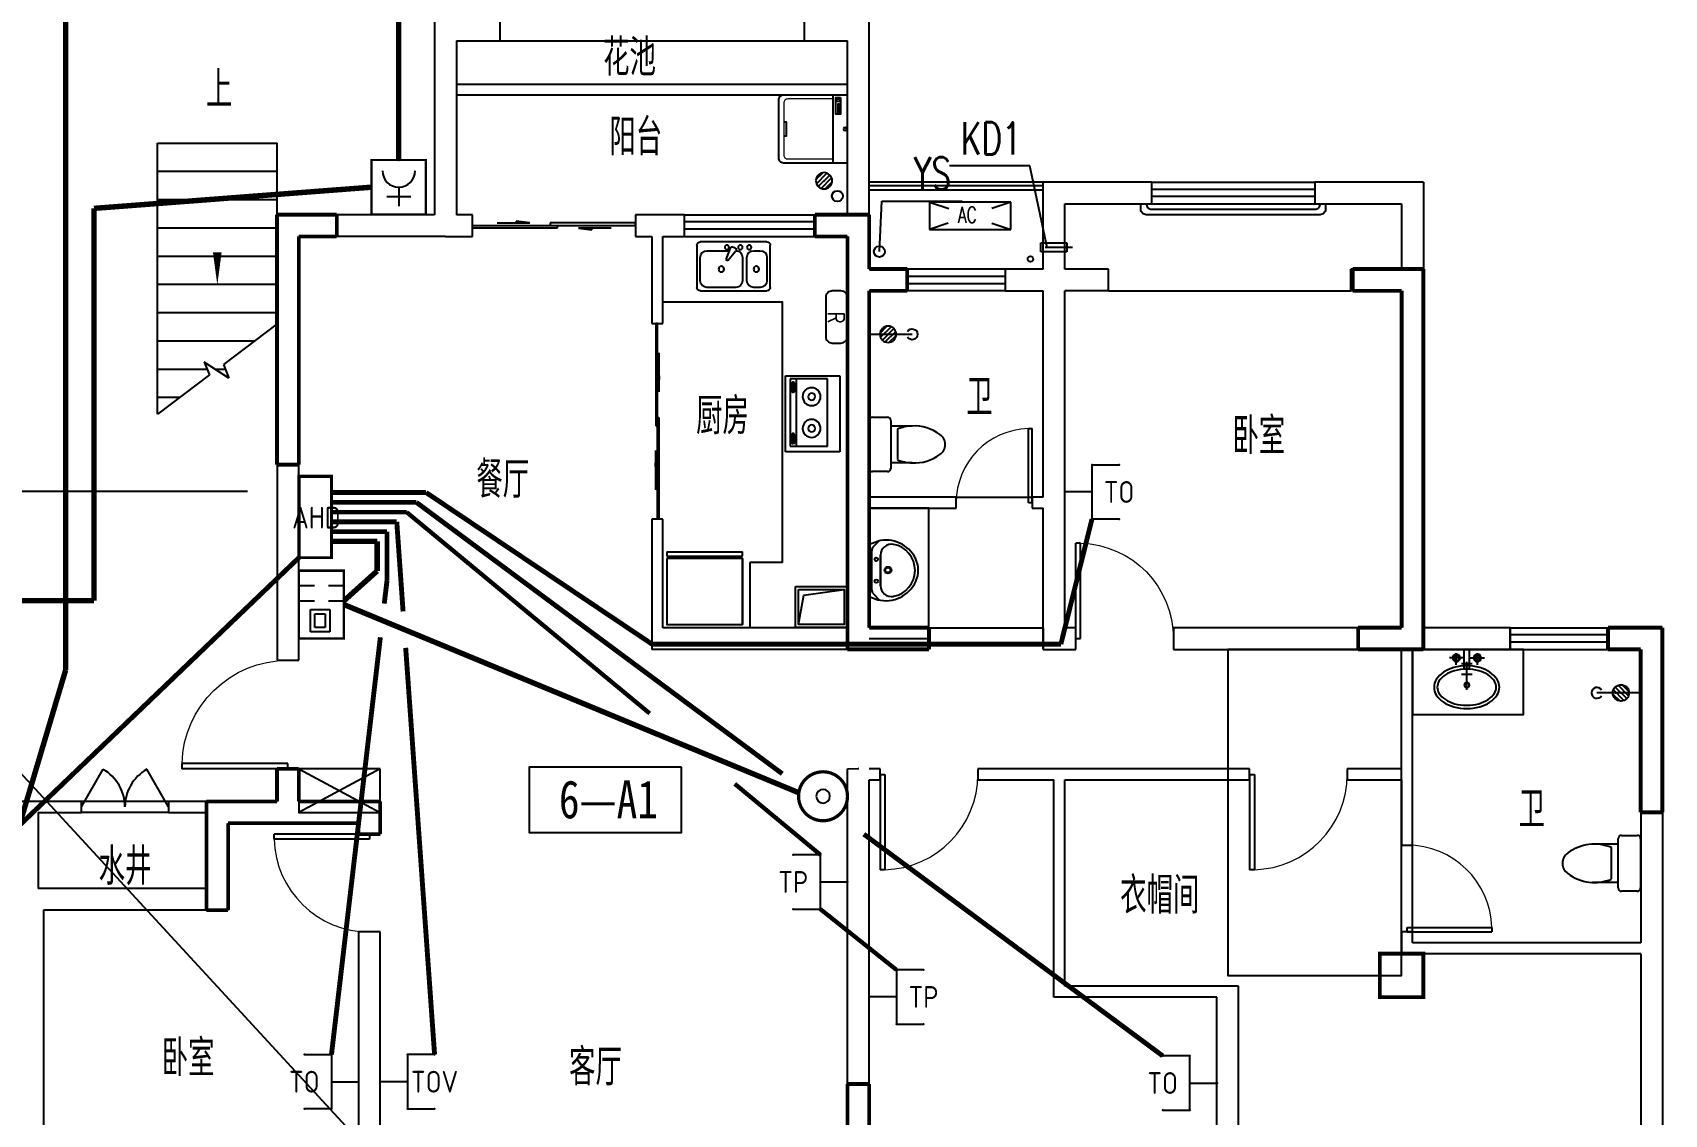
# Model space of a CAD drawing. Extents: x -993182 to -819982, y 169304 to 600104.
# Drawn here: x -850148 to -835131, y 401625 to 411579 of the extents above; entities that cross this region are included whole.
import ezdxf
from ezdxf.enums import TextEntityAlignment as Align

# ---------------------------------------------------------------- set-up
doc = ezdxf.new("R2010")
doc.units = 0
doc.header["$LTSCALE"] = 1000
doc.header["$MEASUREMENT"] = 0
doc.linetypes.add('DASH', pattern=[0.35, 0.25, -0.1])
for name, color, linetype in [('DIM_LEAD', 3, 'Continuous'), ('DIM_SYMB', 3, 'Continuous'), ('EQUIP-安防', 3, 'Continuous'), ('EQUIP-消防', 3, 'Continuous'), ('EQUIP-通讯', 3, 'Continuous'), ('kan', 146, 'Continuous'), ('KTIAO', 124, 'Continuous'), ('PUB_TEXT', 7, 'Continuous'), ('STAIR', 2, 'Continuous'), ('TEL_LEAD', 3, 'Continuous'), ('VPIPE-污水', 2, 'Continuous'), ('WALL', 4, 'Continuous'), ('WINDOW', 2, 'Continuous'), ('WIRE-信号', 4, 'TG_S'), ('WIRE-安防', 4, 'Continuous'), ('WIRE-照明', 1, 'Continuous'), ('WIRE-综合布线', 5, 'TG_GCS'), ('WIRE-网络', 6, 'TG_TD'), ('WIRE-通讯', 4, 'TG_TP'), ('冷凝水管', 6, 'Continuous'), ('家具', 187, 'Continuous'), ('文字2', 7, 'Continuous'), ('栏杆', 169, 'Continuous'), ('空调、空调洞', 66, 'Continuous'), ('面层', 215, 'Continuous')]:
    doc.layers.add(name, color=color, linetype=linetype)
doc.layers.add('RENDERING', color=125, linetype='Continuous', lineweight=13)
doc.layers.add('洁、厨具', color=8, linetype='Continuous', lineweight=9)
doc.styles.add('-宋体', font='', dxfattribs={"width": 0.8})
doc.styles.add('_ROMANC', font='romanc__.ttf', dxfattribs={"width": 0.700005})
doc.styles.add('_SIMPLEX', font='SIMPLEX.shx', dxfattribs={"width": 0.75})
doc.styles.add('_TCH_DIM', font='SIMPLEX', dxfattribs={"bigfont": 'GBCBIG'})
doc.styles.add('_TEL_ATTDEF', font='GBENOR', dxfattribs={"width": 0.8, "height": 3, "bigfont": 'GBCBIG'})
doc.styles.add('_TEL_DIM', font='ICED', dxfattribs={"width": 0.8, "height": 3.5, "bigfont": 'BZHZ'})
doc.styles.add('DIM_FONT', font='simplex_.ttf', dxfattribs={"width": 0.7, "bigfont": 'GBCBIG'})
doc.styles.get("Standard").update_dxf_attribs({"font": 'gbenor.shx', "bigfont": 'gbcbig.shx'})
doc.styles.add('TG_LINETYPE', font='ICED', dxfattribs={"width": 0.8, "height": 2, "bigfont": 'BZHZ'})
doc.styles.get('-宋体').set_extended_font_data('SimSun')
doc.linetypes.add('TG_GCS', pattern='A,1,-0.6,["GCS",TG_LINETYPE,S=0.1,R=0,X=-0.52,Y=-0.1],0', length=1.6)
doc.linetypes.add('TG_S', pattern='A,1,-0.3,["S",TG_LINETYPE,S=0.1,R=0,X=-0.23,Y=-0.1],0', length=1.3)
doc.linetypes.add('TG_TD', pattern='A,1,-0.45,["TD",TG_LINETYPE,S=0.1,R=0,X=-0.38,Y=-0.1],0', length=1.45)
doc.linetypes.add('TG_TD+TV', pattern='A,1,-0.9,["TD+TV",TG_LINETYPE,S=0.1,R=0,X=-0.82,Y=-0.1],0', length=1.9)
doc.linetypes.add('TG_TP', pattern='A,1,-0.45,["TP",TG_LINETYPE,S=0.1,R=0,X=-0.38,Y=-0.1],0', length=1.45)
doc.linetypes.add('TG_WS', pattern='A,1,-0.45,["WS",TG_LINETYPE,S=0.1,R=0,X=-0.38,Y=-0.1],0', length=1.45)

# ---------------------------------------------------------------- blocks, each defined once
blk = doc.blocks.new('ASDGFSDFGGDF')
at = {"layer": '家具'}
for p, q in [((695, -609), (695, 0)), ((695, -609), (695, 0)), ((0, -670), (0, -629)), ((0, -629), (28, -629)), ((0, -670), (695, -670)), ((28, -629), (28, -609)), ((695, -609), (666, -609)), ((666, -609), (666, -629)), ((666, -629), (695, -629)), ((695, -629), (695, -670))]:
    blk.add_line(p, q, dxfattribs=at)
for points in [[(0, -609), (0, 0), (695, 0), (695, -609)], [(666, -609), (28, -609), (28, -629), (666, -629)]]:
    blk.add_lwpolyline(points, close=True, dxfattribs=at)
blk = doc.blocks.new('sdfdsfgf')
at = {"layer": '家具'}
for points in [[(1414289, 21341), (1413809, 21341), (1413809, 20961), (1414289, 20961), (1414289, 21341)], [(1414259, 20991), (1414211, 21259), (1413839, 21311)]]:
    blk.add_lwpolyline(points, dxfattribs=at)
blk.add_lwpolyline([(1414259, 21311), (1413839, 21311), (1413839, 20991), (1414259, 20991)], close=True, dxfattribs=at)
blk = doc.blocks.new('A$C685A49D5')
at = {"layer": '家具'}
for p, q in [((0, 31), (0, 419)), ((31, 450), (644, 450)), ((31, 307), (31, 92)), ((153, 368), (92, 368)), ((215, 92), (215, 307)), ((256, 307), (256, 92)), ((390, 277), (320, 363)), ((340, 402), (325, 393)), ((369, 391), (408, 287)), ((583, 368), (377, 368)), ((644, 92), (644, 307)), ((675, 419), (675, 31)), ((408, 287), (390, 277)), ((644, 0), (31, 0)), ((92, 31), (153, 31)), ((317, 31), (583, 31))]:
    blk.add_line(p, q, dxfattribs=at)
for centre, radius in [((194, 399), 20.5), ((276, 399), 20.5), ((399, 399), 20.5), ((128, 199), 25.6), ((450, 199), 25.6)]:
    blk.add_circle(centre, radius, dxfattribs=at)
for centre, radius, start, end in [((31, 419), 30.7, 90, 180), ((92, 307), 61.4, 90, 180), ((153, 307), 61.4, 0, 90), ((317, 307), 61.4, 90, 180), ((335, 376), 20.5, 120, 219.4623), ((350, 384), 20.5, 20.5377, 120), ((583, 307), 61.4, 0, 90), ((644, 419), 30.7, 0, 90), ((31, 31), 30.7, 180, 270), ((92, 92), 61.4, 180, 270), ((153, 92), 61.4, 270, 0), ((317, 92), 61.4, 180, 270), ((583, 92), 61.4, 270, 0), ((644, 31), 30.7, 270, 0)]:
    blk.add_arc(centre, radius, start, end, dxfattribs=at)
at = {"layer": '家具', "style": 'DIM_FONT', "width": 0.8, "flags": 9}
for tag in ['YSIZE', 'XSIZE']:
    blk.add_attdef(tag, (338, 450), '', height=0.5, rotation=270, dxfattribs=at)
blk = doc.blocks.new('$plan$00001601')
at = {"layer": '家具'}
for p, q in [((-350, 16), (350, 16)), ((-350, -484), (-350, 16)), ((350, 16), (350, -484)), ((-323, -98), (-323, -440)), ((299, -98), (-323, -98)), ((299, -440), (299, -98)), ((-323, -384), (299, -384)), ((-323, -440), (299, -440)), ((-291, -407), (-291, -418)), ((-216, -416), (-280, -416)), ((-280, -416), (-280, -433)), ((-280, -433), (-216, -433)), ((-216, -433), (-216, -416)), ((-199, -408), (-199, -418)), ((182, -407), (182, -418)), ((193, -416), (193, -433)), ((257, -416), (193, -416)), ((193, -433), (257, -433)), ((257, -433), (257, -416)), ((274, -408), (274, -418)), ((350, -484), (-350, -484))]:
    blk.add_line(p, q, dxfattribs=at)
for points in [[(-199, -408, 0.259034), (-201, -404, 0.076276), (-213, -399, 0.036515), (-226, -397, 0.026615), (-245, -396, 0.026615), (-264, -397, 0.036515), (-277, -399, 0.076276), (-289, -404, 0.259034), (-291, -408, 0.078462), (-291, -409, 0.056762)], [(-199, -418, 0.259034), (-201, -415, 0.076276), (-213, -410, 0.036515), (-226, -407, 0.026615), (-245, -406, 0.026615), (-264, -407, 0.036515), (-277, -410, 0.076276), (-289, -415, 0.259034), (-291, -418, 0.259034), (-289, -422, 0.056762), (-280, -426, 0.036515)], [(-216, -427, 0.008736), (-213, -427, 0.076276), (-201, -422, 0.259034), (-199, -418, 0.259034)], [(274, -408, 0.259034), (272, -404, 0.076276), (260, -399, 0.036515), (247, -397, 0.026615), (228, -396, 0.026615), (209, -397, 0.036515), (196, -399, 0.076276), (184, -404, 0.259034), (182, -408, 0.078462), (182, -409, 0.056762)], [(274, -418, 0.259034), (272, -415, 0.076276), (260, -410, 0.036515), (247, -407, 0.026615), (228, -406, 0.026615), (209, -407, 0.036515), (196, -410, 0.076276), (184, -415, 0.259034), (182, -418, 0.259034), (184, -422, 0.056762), (193, -426, 0.036515)], [(257, -427, 0.008736), (260, -427, 0.076276), (272, -422, 0.259034), (274, -418, 0.259034)]]:
    blk.add_lwpolyline(points, format="xyb", dxfattribs=at)
for centre, radius, start, end in [((-158, -243), 82.5, 0.964, 0), ((-158, -243), 31.6, 0.6532, 0), ((134, -243), 82.5, 180, 179.036), ((134, -243), 31.6, 180, 179.3468)]:
    blk.add_arc(centre, radius, start, end, dxfattribs=at)
blk = doc.blocks.new('A$C3451006C')
blk.add_lwpolyline([(-50, 330), (-50, -30, 0.414214), (10, -90), (90, -90, 0.414214), (150, -30), (150, 330, 0.414214), (90, 390), (10, 390, 0.414214)], format="xyb", close=True)
at = {"style": '_SIMPLEX', "width": 0.8}
blk.add_text('R', height=150, rotation=270, dxfattribs=at).set_placement((-32, 144), align=Align.CENTER)
blk = doc.blocks.new('$plan$00001623')
at = {"layer": '家具', "linetype": 'Continuous'}
blk.add_line((-341, -145), (342, -145), dxfattribs=at)
at = {"layer": '家具'}
blk.add_lwpolyline([(295, -706), (-295, -706, -0.414214), (-345, -656), (-345, 0), (345, 0), (345, -656, -0.414214)], format="xyb", close=True, dxfattribs=at)
at = {"layer": '家具', "lineweight": 13}
blk.add_lwpolyline([(307, -145), (307, -611, -0.414214), (267, -651), (-267, -651, -0.414214), (-307, -611), (-307, -145)], format="xyb", dxfattribs=at)
at = {"layer": '家具'}
for points in [[(323, -72), (152, -72), (152, -120), (323, -120)], [(163, -86), (177, -86), (177, -99), (163, -99)], [(189, -86), (202, -86), (202, -99), (189, -99)], [(213, -86), (227, -86), (227, -99), (213, -99)], [(239, -86), (253, -86), (253, -99), (239, -99)], [(281, -110), (309, -110), (309, -80), (281, -80)]]:
    blk.add_lwpolyline(points, close=True, dxfattribs=at)
blk.add_lwpolyline([(-71, -651), (-71, -623), (0, -623), (71, -623), (71, -651)], dxfattribs=at)
blk.add_circle((0, -25), 16, dxfattribs=at)
blk = doc.blocks.new('90304092557924')
at = {"layer": 'KTIAO'}
for p, q in [((-375, 125), (-198, 66)), ((-375, 125), (-375, -125)), ((375, 125), (-375, 125)), ((375, 125), (198, 66)), ((375, -125), (375, 125)), ((-203, -68), (-375, -125)), ((-375, -125), (375, -125)), ((200, -67), (375, -125))]:
    blk.add_line(p, q, dxfattribs=at)
at = {"layer": 'KTIAO', "style": '_ROMANC', "width": 0.7}
blk.add_text('AC', height=148.6, dxfattribs=at).set_placement((-113, -66))
at = {"layer": 'KTIAO', "style": 'DIM_FONT', "oblique": 0, "width": 0.6, "flags": 9}
for tag in ['XSIZE', 'YSIZE']:
    blk.add_attdef(tag, (-375, -125), '', height=0.5, dxfattribs=at)
blk = doc.blocks.new('M_E6')
for p, q in [((-240, 0), (-270, -79)), ((240, 0), (-240, 0)), ((-237, 0), (239, 0)), ((240, 0), (270, -79)), ((-213, -36), (-271, -91)), ((-179, -23), (181, -23)), ((141, -105), (-141, -105)), ((-141, -105), (141, -105)), ((217, -37), (274, -95))]:
    blk.add_line(p, q)
for centre, radius in [((-99, -65), 16.3), ((2, -172), 31.6), ((2, -172), 23), ((101, -65), 16.3)]:
    blk.add_circle(centre, radius)
for centre, radius, start, end in [((28, -152), 307, 166.1751, 244.7296), ((-141, -205), 100, 90, 190.5602), ((-179, -73), 50, 90, 133.181), ((-28, -152), 307, 297.0639, 13.8249), ((141, -205), 100, 349.4398, 90), ((181, -73), 50, 44.5607, 90), ((0, -179), 243, 190.5602, 349.4398), ((0, -201), 250, 245.8071, 296.4628), ((28, -152), 307, 266.589, 266.5936)]:
    blk.add_arc(centre, radius, start, end)
at = {"width": 0.8, "flags": 9}
for tag in ['XSIZE', 'YSIZE']:
    blk.add_attdef(tag, (0, 0), '', height=0.5, dxfattribs=at)
blk = doc.blocks.new('1')
for p, q in [((-550, -239), (-550, 201)), ((-520, 231), (-380, 231)), ((-350, 201), (-350, 151)), ((-350, 151), (-350, -189)), ((-350, 151), (-154, 151)), ((-289, 121), (-289, -159)), ((-380, -269), (-520, -269)), ((-154, -189), (-350, -189)), ((-350, -189), (-350, -239))]:
    blk.add_line(p, q)
for centre, radius, start, end in [((-520, 201), 30, 90, 180), ((-380, 201), 30, 360, 90), ((-137, -247), 398, 92.544, 112.5495), ((-137, -247), 398, 53.3619, 92.544), ((40, -19), 110, 303.4509, 56.5491), ((-137, 208), 398, 267.456, 306.6381), ((-520, -239), 30, 180, 270), ((-380, -239), 30, 270, 360), ((-137, 208), 398, 247.4505, 267.456)]:
    blk.add_arc(centre, radius, start, end)
blk = doc.blocks.new('A$C6A1B0631')
at = {"layer": '家具'}
for p, q in [((0, 527), (0, 667)), ((30, 697), (470, 697)), ((500, 667), (500, 527)), ((470, 497), (30, 497)), ((80, 497), (80, 267)), ((420, 497), (420, 267)), ((390, 437), (110, 437))]:
    blk.add_line(p, q, dxfattribs=at)
for centre, radius, start, end in [((30, 667), 30, 90, 180), ((470, 667), 30, 0, 90), ((30, 527), 30, 180, 270), ((470, 527), 30, 270, 0), ((477, 284), 398, 157.4505, 216.6381), ((23, 284), 398, 323.3619, 22.5495), ((250, 108), 110, 213.4509, 326.5491)]:
    blk.add_arc(centre, radius, start, end, dxfattribs=at)
blk = doc.blocks.new('4')
at = {"layer": '家具'}
for p, q in [((2941801, -560087), (2941801, -559951)), ((2941897, -560087), (2941723, -560087)), ((2941897, -560136), (2941723, -560136)), ((2941864, -560013), (2941757, -560013)), ((2941801, -560136), (2941801, -560272)), ((2942094, -560111), (2941837, -560111)), ((2941851, -560063), (2941851, -560160)), ((2941851, -560087), (2941851, -560136)), ((2941897, -560087), (2941897, -560136)), ((2941951, -560063), (2941951, -560160)), ((2941864, -560210), (2941757, -560210))]:
    blk.add_line(p, q, dxfattribs=at)
for points in [[(2941874, -560110, -0.066088), (2941890, -559990, -0.078703), (2941932, -559897, -0.107168), (2942000, -559829, -0.142355), (2942071, -559809, -0.142355), (2942141, -559829, -0.107168), (2942209, -559897, -0.078703), (2942251, -559990, -0.066088), (2942267, -560110, -0.066088), (2942251, -560230, -0.078703), (2942209, -560323, -0.107168), (2942141, -560390, -0.142355), (2942071, -560411, -0.142355), (2942000, -560390, -0.107168), (2941932, -560323, -0.078703), (2941890, -560230, -0.066088)], [(2941904, -560110, -0.066088), (2941919, -559997, -0.078703), (2941957, -559913, -0.107168), (2942016, -559854, -0.142355), (2942071, -559839, -0.142355), (2942125, -559854, -0.107168), (2942184, -559913, -0.078703), (2942222, -559997, -0.066088), (2942237, -560110, -0.066088), (2942222, -560222, -0.078703), (2942184, -560306, -0.107168), (2942125, -560365, -0.142355), (2942071, -560381, -0.142355), (2942016, -560365, -0.107168), (2941957, -560306, -0.078703), (2941919, -560222, -0.066088)]]:
    blk.add_lwpolyline(points, format="xyb", close=True, dxfattribs=at)
for centre, radius in [((2941801, -560014), 34.1), ((2941801, -560014), 24.4), ((2942051, -560111), 24.4), ((2941801, -560208), 34.1), ((2941801, -560208), 24.4)]:
    blk.add_circle(centre, radius, dxfattribs=at)
blk = doc.blocks.new('$lvtry$00000168')
at = {"color": 0}
blk.add_line((0, 0), (0, -395), dxfattribs=at)
blk.add_arc((0, -395), 50, 121.0332, 58.9668, dxfattribs=at)
for p in [(0, 0), (0, -223)]:
    blk.add_point(p, dxfattribs=at)
blk = doc.blocks.new('$lvtry$00000171')
for p, q in [((-74, 11), (-11, 74)), ((-70, -27), (27, 70)), ((-53, -53), (53, 53)), ((-27, -70), (70, 27)), ((11, -74), (74, -11))]:
    blk.add_line(p, q)
blk.add_circle((0, 0), 75)
blk.add_point((0, 0))
blk = doc.blocks.new('A$C6BE329BC')
at = {"layer": '家具', "rotation": 180}
blk.add_blockref('$lvtry$00000171', (75, 271), dxfattribs=at)
at = {"layer": '家具'}
blk.add_blockref('$lvtry$00000168', (75, 445), dxfattribs=at)
blk = doc.blocks.new('q1')
at = {"color": 3, "const_width": 35}
for points in [[(-475543, -326318), (-475543, -324018)], [(-475543, -324018), (-474993, -324018)], [(-474993, -324018), (-474993, -324218)], [(-470593, -324018), (-470093, -324018)], [(-470593, -324218), (-470593, -324018)], [(-470093, -324518), (-470093, -324018)], [(-475343, -326318), (-475343, -324218)], [(-475343, -324218), (-474993, -324218)], [(-470593, -324218), (-470293, -324218)], [(-470293, -324718), (-470293, -324218)], [(-470093, -324518), (-469743, -324518)], [(-469743, -324518), (-469743, -324718)], [(-465643, -324518), (-464993, -324518)], [(-465643, -324718), (-465643, -324518)], [(-464993, -328018), (-464993, -324518)], [(-470293, -328018), (-470293, -324718)], [(-470093, -327818), (-470093, -324718)], [(-470093, -324718), (-469743, -324718)], [(-465643, -324718), (-465193, -324718)], [(-465193, -327818), (-465193, -324718)], [(-475343, -326318), (-475543, -326318)], [(-470093, -327818), (-469543, -327818)], [(-469543, -327818), (-469543, -328018)], [(-465593, -327818), (-465193, -327818)], [(-465593, -328018), (-465593, -327818)], [(-463293, -327818), (-462793, -327818)], [(-463293, -328018), (-463293, -327818)], [(-462793, -329518), (-462793, -327818)], [(-470293, -328018), (-469543, -328018)], [(-465593, -328018), (-464993, -328018)], [(-463293, -328018), (-462993, -328018)], [(-462993, -329518), (-462993, -328018)], [(-475543, -329418), (-475543, -329118)], [(-475543, -329118), (-475343, -329118)], [(-475343, -329418), (-475343, -329118)], [(-476193, -329418), (-475543, -329418)], [(-476193, -330418), (-476193, -329418)], [(-475343, -329418), (-474593, -329418)], [(-474593, -329718), (-474593, -329418)], [(-475993, -329618), (-475343, -329618)], [(-475993, -330418), (-475993, -329618)], [(-475343, -329618), (-474793, -329618)], [(-474793, -329718), (-474793, -329618)], [(-462793, -329518), (-462993, -329518)], [(-474593, -329718), (-474793, -329718)], [(-475993, -330418), (-476193, -330418)], [(-470293, -334318), (-470293, -332018)], [(-470293, -332018), (-470093, -332018)], [(-470093, -334518), (-470093, -332018)]]:
    blk.add_lwpolyline(points, dxfattribs=at)
blk.add_lwpolyline([(-465393, -330818), (-465393, -331218), (-464993, -331218), (-464993, -330818)], close=True, dxfattribs=at)
blk = doc.blocks.new('A$C06D6341B')
at = {"layer": '空调、空调洞', "linetype": 'DASH'}
for p, q in [((40, 0), (40, 340)), ((80, 290), (0, 290)), ((0, 290), (0, 50)), ((80, 50), (80, 290)), ((0, 50), (80, 50))]:
    blk.add_line(p, q, dxfattribs=at)
blk = doc.blocks.new('$DorLib2D$00000001')
for p, q in [((0.45, 0.975), (0.5, 0.975)), ((0.45, 0), (0.45, 0.975)), ((0.5, 0), (0.5, 0.975)), ((0.5, 0), (0.45, 0))]:
    blk.add_line(p, q)
at = {"lineweight": 13}
blk.add_arc((0.475, 0), 0.975, 91.4693, 180, dxfattribs=at)
blk = doc.blocks.new('$DorLib2D$00000131')
at = {"color": 0, "linetype": 'Continuous'}
for p, q in [((0.15, 0.125), (0.2319, 0.1973)), ((0.2319, 0.1973), (0.2319, 0.125)), ((-0.5, 0.125), (-0.5, 0)), ((0.0192, 0.125), (-0.5, 0.125)), ((0.0192, 0), (0.0192, 0.125)), ((0.35, 0.125), (0.15, 0.125)), ((-0.5, 0), (0.0192, 0)), ((-0.024, 0), (0.5, 0)), ((-0.024, -0.125), (-0.024, 0)), ((0.5, 0), (0.5, -0.125)), ((-0.35, -0.125), (-0.15, -0.125)), ((-0.2319, -0.1973), (-0.2319, -0.125)), ((-0.15, -0.125), (-0.2319, -0.1973)), ((0.5, -0.125), (-0.024, -0.125))]:
    blk.add_line(p, q, dxfattribs=at)
blk = doc.blocks.new('$WINLIB2D$00000001')
at = {"color": 0}
for points in [[(-0.5, 0.5), (-0.5, -0.5)], [(-0.5, 0.5), (0.5, 0.5)], [(0.5, -0.5), (0.5, 0.5)], [(0.5, 0.167), (-0.5, 0.167)], [(0.5, -0.167), (-0.5, -0.167)], [(-0.5, -0.5), (0.5, -0.5)]]:
    blk.add_lwpolyline(points, dxfattribs=at)
blk = doc.blocks.new('$DorLib2D$00000231')
at = {"color": 0}
for p, q in [((-0.5, 0), (-0.25, 0.433)), ((0.5, 0), (0.25, 0.433))]:
    blk.add_line(p, q, dxfattribs=at)
for centre, start, end in [((-0.5, 0), 0, 60), ((0.5, 0), 120, 180)]:
    blk.add_arc(centre, 0.5, start, end, dxfattribs=at)
blk = doc.blocks.new('5#、7#楼参照')
at = {"color": 6}
blk.add_lwpolyline([(-198708.8, -338415.6), (-200308.8, -338415.6), (-200308.8, -341415.6), (-198708.8, -341415.6)], close=True, dxfattribs=at)
blk.add_circle((-203515.6, -334754.6), 50, dxfattribs=at)
at = {"layer": 'DIM_LEAD'}
for p, q in [((-202131.7, -333966.8), (-202869.2, -333966.8)), ((-201972.5, -334715.6), (-202131.7, -333966.8)), ((-201972.5, -334715.6), (-202131.7, -333966.8)), ((-201972.5, -334715.6), (-202131.7, -333966.8)), ((-201972.5, -334715.6), (-202131.7, -333966.8)), ((-201972.5, -334715.6), (-202131.7, -333966.8)), ((-203515.6, -334754.6), (-203492.3, -334289.2)), ((-203492.3, -334289.2), (-202753, -334289.2)), ((-211425.8, -336960.9), (-209329.6, -336960.9))]:
    blk.add_line(p, q, dxfattribs=at)
at = {"layer": 'DIM_SYMB'}
blk.add_lwpolyline([(-209608.8, -333631.1, 0, 0, 0), (-209608.8, -335061.1, 0, 80, 0), (-209608.8, -334761.1, 0, 0, 0)], format="xyseb", dxfattribs=at)
at = {"layer": 'kan'}
blk.add_line((-207008.8, -332815.6), (-204208.8, -332815.6), dxfattribs=at)
at = {"layer": 'kan', "color": 124}
for p, q in [((-203808.8, -333215.6), (-207408.8, -333215.6)), ((-203808.8, -333315.6), (-207408.8, -333315.6))]:
    blk.add_line(p, q, dxfattribs=at)
at = {"layer": 'kan'}
blk.add_lwpolyline([(-202008.8, -334115.6), (-203608.8, -334115.6)], dxfattribs=at)
at = {"layer": 'STAIR'}
for p, q in [((-210158.8, -336251.6), (-210158.8, -333755.6)), ((-210158.8, -333755.6), (-209058.8, -333755.6)), ((-209058.8, -335419.6), (-209058.8, -333755.6)), ((-210158.8, -334015.6), (-209058.8, -334015.6)), ((-210158.8, -334275.6), (-209058.8, -334275.6)), ((-210158.8, -334535.6), (-209058.8, -334535.6)), ((-210158.8, -334795.6), (-209058.8, -334795.6)), ((-210158.8, -335055.6), (-209058.8, -335055.6)), ((-210158.8, -335315.6), (-209058.8, -335315.6)), ((-209058.8, -335419.6), (-209553.1, -335793.4)), ((-210158.8, -335575.6), (-209265, -335575.6)), ((-209502.3, -335918.5), (-209728.1, -335772.4)), ((-209728.1, -335772.4), (-209680.4, -335889.8)), ((-210158.8, -335835.6), (-209702.5, -335835.6)), ((-209680.4, -335889.8), (-210158.8, -336251.6)), ((-209630.5, -335835.6), (-209535.9, -335835.6)), ((-209553.1, -335793.4), (-209502.3, -335918.5)), ((-210158.8, -336095.6), (-209952.5, -336095.6))]:
    blk.add_line(p, q, dxfattribs=at)
at = {"layer": 'VPIPE-污水'}
blk.add_circle((-203901.6, -334244.1, -76423.5), 50, dxfattribs=at)
at = {"layer": 'WALL'}
for p, q in [((-207608.8, -331015.6), (-207608.8, -332815.6)), ((-207008.8, -332515.6), (-207008.8, -332815.6)), ((-204208.8, -332515.6), (-204208.8, -332815.6)), ((-203608.8, -334515.6), (-203608.8, -332515.6)), ((-207608.8, -332815.6), (-207608.8, -334415.6)), ((-207408.8, -332815.6), (-207008.8, -332815.6)), ((-207408.8, -332815.6), (-207408.8, -334415.6)), ((-204208.8, -332815.6), (-203808.8, -332815.6)), ((-203808.8, -334415.6), (-203808.8, -332815.6)), ((-201008.8, -334115.6), (-202008.8, -334115.6)), ((-202008.8, -334915.6), (-202008.8, -334115.6)), ((-201008.8, -334315.6), (-201008.8, -334115.6)), ((-198508.8, -334115.6), (-199508.8, -334115.6)), ((-199508.8, -334115.6), (-199508.8, -334315.6)), ((-198508.8, -334115.6), (-198508.8, -335015.6)), ((-209058.8, -334415.6), (-209058.8, -338515.6)), ((-207608.8, -334415.6), (-209058.8, -334415.6)), ((-207258.8, -334415.6), (-207408.8, -334415.6)), ((-207258.8, -334615.6), (-207258.8, -334415.6)), ((-205508.8, -334415.6), (-205758.8, -334415.6)), ((-205758.8, -334415.6), (-205758.8, -334615.6)), ((-205309, -334415.6), (-205508.8, -334415.6)), ((-205309, -334615.6), (-205309, -334415.6)), ((-203808.8, -334415.6), (-204109, -334415.6)), ((-204109, -334415.6), (-204109, -334615.6)), ((-201808.8, -334315.6), (-201008.8, -334315.6)), ((-201808.8, -334915.6), (-201808.8, -334315.6)), ((-199508.8, -334315.6), (-198708.8, -334315.6)), ((-198708.8, -334315.6), (-198708.8, -334915.6)), ((-203608.8, -334515.6), (-203608.8, -334915.6)), ((-208858.8, -338515.6), (-208858.8, -334615.6)), ((-207508.8, -334615.6), (-208858.8, -334615.6)), ((-207508.8, -334615.6), (-207258.8, -334615.6)), ((-205758.8, -334615.6), (-205608.8, -334615.6)), ((-205608.8, -334615.6), (-205608.8, -335415.6)), ((-205508.8, -335415.6), (-205508.8, -334615.6)), ((-205508.8, -334615.6), (-205309, -334615.6)), ((-204109, -334615.6), (-203808.8, -334615.6)), ((-203808.8, -334615.6), (-203808.8, -335015.6)), ((-203808.8, -335015.6), (-203808.8, -337015.6)), ((-203258.8, -334915.6), (-203608.8, -334915.6)), ((-203258.8, -335115.6), (-203258.8, -334915.6)), ((-202008.8, -334915.6), (-202358.8, -334915.6)), ((-202358.8, -334915.6), (-202358.8, -335115.6)), ((-201407.8, -334915.6), (-201808.8, -334915.6)), ((-201407.8, -335115.6), (-201407.8, -334915.6)), ((-198708.8, -334915.6), (-199177.8, -334915.6)), ((-199177.8, -335115.6), (-199177.8, -334915.6)), ((-198508.8, -335015.6), (-198508.8, -338215.6)), ((-203608.8, -335115.6), (-203258.8, -335115.6)), ((-203608.8, -335115.6), (-203608.8, -337015.6)), ((-202358.8, -335115.6), (-202008.8, -335115.6)), ((-202008.8, -337015.6), (-202008.8, -335115.6)), ((-201407.8, -335115.6), (-201808.8, -335115.6)), ((-201808.8, -337015.6), (-201808.8, -335115.6)), ((-198708.8, -335115.6), (-199177.8, -335115.6)), ((-198708.8, -335115.6), (-198708.8, -338215.6)), ((-205608.8, -335415.6), (-205508.8, -335415.6)), ((-203808.8, -337015.6), (-203808.8, -338215.6)), ((-202808.8, -337015.6), (-203608.8, -337015.6)), ((-203608.8, -337115.6), (-202808.8, -337115.6)), ((-203608.8, -337115.6), (-203608.8, -338215.6)), ((-202808.8, -337115.6), (-202808.8, -337015.6)), ((-202008.8, -337015.6), (-202108.8, -337015.6)), ((-202108.8, -337015.6), (-202108.8, -337115.6)), ((-202108.8, -337115.6), (-202008.8, -337115.6)), ((-202008.8, -338215.6), (-202008.8, -337115.6)), ((-201808.8, -338215.6), (-201808.8, -337015.6)), ((-205508.8, -337215.6), (-205608.8, -337215.6)), ((-205608.8, -337215.6), (-205608.8, -338415.6)), ((-205508.8, -338215.6), (-205508.8, -337215.6)), ((-203808.8, -338215.6), (-205508.8, -338215.6)), ((-203058.8, -338215.6), (-203608.8, -338215.6)), ((-203058.8, -338415.6), (-203058.8, -338215.6)), ((-202008.8, -338215.6), (-202008.8, -338415.6)), ((-201708.8, -338215.6), (-201808.8, -338215.6)), ((-201708.8, -338415.6), (-201708.8, -338215.6)), ((-198708.8, -338215.6), (-200808.8, -338215.6)), ((-200808.8, -338215.6), (-200808.8, -338415.6)), ((-197708.5, -338215.6), (-198508.8, -338215.6)), ((-197708.5, -338415.6), (-197708.5, -338215.6)), ((-196308.8, -338215.6), (-196808.5, -338215.6)), ((-196808.5, -338215.6), (-196808.5, -338415.6)), ((-196308.8, -338215.6), (-196308.8, -341115.6)), ((-203708.8, -338415.6), (-205608.8, -338415.6)), ((-203708.8, -338415.6), (-203058.8, -338415.6)), ((-202008.8, -338415.6), (-201908.8, -338415.6)), ((-201908.8, -338415.6), (-201708.8, -338415.6)), ((-200808.8, -338415.6), (-198708.8, -338415.6)), ((-198708.8, -339515.6), (-198708.8, -338415.6)), ((-198608.8, -338415.6), (-197708.5, -338415.6)), ((-198608.8, -339615.6), (-198608.8, -338415.6)), ((-196808.5, -338415.6), (-196508.8, -338415.6)), ((-196508.8, -338415.6), (-196508.8, -341115.6)), ((-209058.8, -338515.6), (-208858.8, -338515.6)), ((-208858.8, -339515.6), (-209058.8, -339515.6)), ((-209058.8, -339515.6), (-209058.8, -339815.6)), ((-208858.8, -339815.6), (-208858.8, -339515.6)), ((-203808.8, -339515.6), (-203708.7, -339512.6)), ((-203808.8, -339615.6), (-203808.8, -339515.6)), ((-203705.7, -339512.6), (-203708.7, -339512.6)), ((-203508.8, -339515.6), (-203608.8, -339515.6)), ((-203508.8, -339615.6), (-203508.8, -339515.6)), ((-201908.8, -339515.6), (-202608.8, -339515.6)), ((-202608.8, -339515.6), (-202608.8, -339615.6)), ((-200108.8, -339515.6), (-201908.8, -339515.6)), ((-200108.8, -339615.6), (-200108.8, -339515.6)), ((-198708.8, -339515.6), (-199208.8, -339515.6)), ((-199208.8, -339515.6), (-199208.8, -339615.6)), ((-203808.8, -344715.6), (-203808.8, -339615.6)), ((-203608.8, -344715.6), (-203608.8, -339615.6)), ((-203608.8, -339615.6), (-203508.8, -339615.6)), ((-202608.8, -339615.6), (-201908.8, -339615.6)), ((-201908.8, -341615.6), (-201908.8, -339615.6)), ((-201808.8, -339615.6), (-200108.8, -339615.6)), ((-201808.8, -341515.6), (-201808.8, -339615.6)), ((-199208.8, -339615.6), (-198708.8, -339615.6)), ((-198708.8, -339615.6), (-198708.8, -340215.6)), ((-198608.8, -340215.6), (-198608.8, -339615.6)), ((-211308.8, -339815.6), (-211758.8, -339815.6)), ((-210858.8, -339815.6), (-211308.8, -339815.6)), ((-210858.8, -339915.6), (-210858.8, -339815.6)), ((-209608.8, -339815.6), (-210058.8, -339815.6)), ((-210058.8, -339815.6), (-210058.8, -339915.6)), ((-209058.8, -339815.6), (-209608.8, -339815.6)), ((-208108.8, -339815.6), (-208858.8, -339815.6)), ((-208108.8, -340115.6), (-208108.8, -339815.6)), ((-211258.8, -339915.6), (-211258.8, -340615.6)), ((-211258.8, -339915.6), (-210858.8, -339915.6)), ((-210058.8, -339915.6), (-209708.8, -339915.6)), ((-209708.8, -339915.6), (-209708.8, -340615.6)), ((-209508.8, -340015.6), (-209508.8, -340815.6)), ((-208958.8, -340015.6), (-209508.8, -340015.6)), ((-208308.8, -340015.6), (-208958.8, -340015.6)), ((-208308.8, -340015.6), (-208308.8, -340115.6)), ((-208308.8, -340115.6), (-208108.8, -340115.6)), ((-198708.8, -340215.6), (-198608.8, -340215.6)), ((-209708.8, -340615.6), (-211258.8, -340615.6)), ((-209508.8, -340815.6), (-211208.8, -340815.6)), ((-211208.8, -340815.6), (-211208.8, -343915.6)), ((-208108.8, -341015.6), (-208308.8, -341015.6)), ((-208308.8, -341015.6), (-208308.8, -343915.6)), ((-208108.8, -344015.6), (-208108.8, -341015.6)), ((-198608.8, -341015.6), (-198708.8, -341015.6)), ((-198708.8, -341015.6), (-198708.8, -341215.6)), ((-198608.8, -341115.6), (-198608.8, -341015.6)), ((-196508.8, -341115.6), (-198608.8, -341115.6)), ((-196308.8, -341115.6), (-196308.8, -344815.6)), ((-196508.8, -341215.6), (-198708.8, -341215.6)), ((-196508.8, -341215.6), (-196508.8, -344715.6)), ((-200408.8, -341615.6), (-201908.8, -341615.6)), ((-200208.8, -341515.6), (-201808.8, -341515.6)), ((-200408.8, -344715.6), (-200408.8, -341615.6)), ((-200208.8, -344715.6), (-200208.8, -341515.6))]:
    blk.add_line(p, q, dxfattribs=at)
at = {"layer": 'WINDOW'}
for p, q in [((-201407.8, -335115.6), (-199177.8, -335115.6)), ((-202808.8, -337015.6), (-202108.8, -337015.6)), ((-203058.8, -338215.6), (-202008.8, -338215.6)), ((-210058.8, -339815.6, 0), (-210858.8, -339815.6, 0)), ((-210058.8, -339915.6, 0), (-210858.8, -339915.6, 0)), ((-198608.8, -341015.6, 0), (-198608.8, -340215.6, 0))]:
    blk.add_line(p, q, dxfattribs=at)
at = {"layer": 'WINDOW', "linetype": 'DASH'}
for p, q in [((-203058.8, -338215.6), (-203058.8, -338415.6)), ((-202008.8, -338415.6), (-202008.8, -338215.6))]:
    blk.add_line(p, q, dxfattribs=at)
at = {"layer": '冷凝水管'}
blk.add_circle((-202125.3, -334822.9, -76423.5), 25, dxfattribs=at)
at = {"layer": '家具'}
blk.add_line((-204708.8, -337615.6, 0), (-204708.8, -338215.6, 0), dxfattribs=at)
at = {"layer": '家具', "elevation": 0}
blk.add_lwpolyline([(-205508.8, -335215.6), (-205508.8, -335215.6), (-204408.8, -335215.6), (-204408.8, -335215.6), (-204408.8, -337615.6), (-204408.8, -337615.6), (-204408.8, -337615.6), (-204708.8, -337615.6)], dxfattribs=at)
at = {"layer": '家具'}
for points in [[(-203608.8, -338315.6), (-203058.8, -338315.6), (-203058.8, -337415.6), (-203058.8, -337115.6), (-203608.8, -337115.6)], [(-208858.8, -339515.6), (-208108.8, -339915.6)], [(-208108.8, -339515.6), (-208858.8, -339915.6)]]:
    blk.add_lwpolyline(points, dxfattribs=at)
for points in [[(-197587.3, -338415.6), (-198608.8, -338415.6), (-198608.8, -339015.6), (-197587.3, -339015.6)], [(-208108.8, -339515.6), (-208858.8, -339515.6), (-208858.8, -339915.6), (-208108.8, -339915.6)]]:
    blk.add_lwpolyline(points, close=True, dxfattribs=at)
at = {"layer": '栏杆'}
for points in [[(-203608.8, -334145.6), (-202008.8, -334145.6)], [(-203608.8, -334185.6), (-202008.8, -334185.6)]]:
    blk.add_lwpolyline(points, dxfattribs=at)
for points in [[(-199408.8, -334315.6), (-199408.8, -334365.6, -0.4142136), (-199458.8, -334415.6), (-201058.8, -334415.6, -0.4142136), (-201108.8, -334365.6), (-201108.8, -334315.6)], [(-201058.8, -334315.6), (-201058.8, -334315.6, 0.4142136), (-201008.8, -334365.6), (-199508.8, -334365.6, 0.4142136), (-199458.8, -334315.6), (-199458.8, -334315.6)]]:
    blk.add_lwpolyline(points, format="xyb", dxfattribs=at)
at = {"xscale": -1, "rotation": 90}
blk.add_blockref('A$C6BE329BC', (-203163.8, -335440.6), dxfattribs=at)
at = {"rotation": 270}
blk.add_blockref('A$C6BE329BC', (-196961.1, -338740.6), dxfattribs=at)
at = {"layer": 'RENDERING'}
blk.add_blockref('90304092557924', (-202679.5, -334425.1), dxfattribs=at)
at = {"layer": 'WINDOW'}
for name, p, xscale, yscale, zscale in [('$WINLIB2D$00000001', (-200258.8, -334215.6), 1500, -200, 1500), ('$WINLIB2D$00000001', (-204709, -334515.6), 1200, -200, 1200), ('$DorLib2D$00000001', (-202458.8, -337065.6), 700, 700, 700)]:
    blk.add_blockref(name, p, dxfattribs=dict(at, xscale=xscale, yscale=yscale, zscale=zscale))
for name, p, xscale, yscale, zscale, rotation in [('$DorLib2D$00000131', (-206508.8, -334515.6), -1500, 200, -1500, 180.0000001412779), ('$WINLIB2D$00000001', (-202808.8, -335015.6), 900, -200, 900, 180), ('$DorLib2D$00000131', (-205558.8, -336315.6), 1800, -100, 1800, 90), ('$DorLib2D$00000001', (-201258.8, -338315.6), 900, -900, 900, 180.000000000669), ('$WINLIB2D$00000001', (-197258.5, -338315.6), -900, -200, -900, 180.0000000067262), ('$DorLib2D$00000001', (-208958.8, -339015.6), 1000, -1000, 1000, 270), ('$DorLib2D$00000231', (-210458.8, -339865.6), -800, -800, -800, 180.0000000000118), ('$DorLib2D$00000001', (-203058.8, -339565.6), 900, 900, 900, 180.0000000010524), ('$DorLib2D$00000001', (-199658.8, -339565.6), 900, 900, 900, 180.000000001051), ('$DorLib2D$00000001', (-208208.8, -340565.6), 900, 900, 900, 89.99999999996461), ('$DorLib2D$00000001', (-198658.8, -340615.6), -800, -800, -800, 90)]:
    blk.add_blockref(name, p, dxfattribs=dict(at, xscale=xscale, yscale=yscale, zscale=zscale, rotation=rotation))
at = {"layer": '家具', "yscale": -1, "rotation": 90.00000000000001}
blk.add_blockref('$lvtry$00000171', (-204024.8, -334103.1, -76423.5), dxfattribs=at)
at = {"layer": '家具', "xscale": -1}
for name, p in [('A$C685A49D5', (-204519.3, -335114.9, 0)), ('sdfdsfgf', (1210000.3, -359176.2))]:
    blk.add_blockref(name, p, dxfattribs=at)
at = {"layer": '家具'}
for name, p in [('A$C3451006C', (-203958.8, -335506.3, 0)), ('1', (-203059.3, -336510.3, 0))]:
    blk.add_blockref(name, p, dxfattribs=at)
for name, p, rotation in [('$plan$00001601', (-203896.1, -336247.8, 0), 270), ('M_E6', (-203608.8, -337688.1), 90.00000000000001)]:
    blk.add_blockref(name, p, dxfattribs=dict(at, rotation=rotation))
at = {"layer": '家具', "xscale": -1}
for name, p, rotation in [('ASDGFSDFGGDF', (-205471.1, -338187.2, 0), 180), ('4', (-758219.6, 2603307, -292.7), 90)]:
    blk.add_blockref(name, p, dxfattribs=dict(at, rotation=rotation))
at = {"layer": '家具', "xscale": 1.03000020980835, "yscale": 1.03000020980835, "zscale": 1.03000020980835, "rotation": 270}
blk.add_blockref('A$C6A1B0631', (-197226.9, -340126.6), dxfattribs=at)
at = {"layer": '洁、厨具', "xscale": -0.9000000001396984, "yscale": 0.9000000001396984, "zscale": 0.9000000001396984, "rotation": 270}
blk.add_blockref('$plan$00001623', (-203808.8, -333626.1), dxfattribs=at)
at = {"layer": '空调、空调洞', "xscale": -1, "rotation": 90}
blk.add_blockref('A$C06D6341B', (-201738.8, -334675.6, -76423.5), dxfattribs=at)
at = {"layer": '面层'}
blk.add_blockref('q1', (266484, -10397.2), dxfattribs=at)
at = {"layer": 'DIM_LEAD', "color": 7, "style": '_TCH_DIM', "width": 0.705882}
for s, p in [('KD1', (-202764.2, -333861.8)), ('YS', (-203198, -334184.2))]:
    blk.add_text(s, height=297.5, dxfattribs=at).set_placement(p)
at = {"layer": 'DIM_SYMB', "color": 7, "style": '_TCH_DIM'}
blk.add_text('上', height=337.6, dxfattribs=at).set_placement((-209713.1, -333430.9))
blk = doc.blocks.new('$equip$00001847')
for p, q in [((-0.5, 0.499), (-0.5, 0.999)), ((0.5, 0.999), (0.5, 0.499)), ((0.5, 0.499), (-0.5, 0.499)), ((0, 0.5), (0, 0))]:
    blk.add_line(p, q)
for p in [(-0.5, 0.999), (0.5, 0.999), (-0.5, 0.499), (0.5, 0.499), (0, 0)]:
    blk.add_point(p)
at = {"color": 7, "style": '_TEL_DIM'}
blk.add_attdef('$TEXT$', text='', height=0.4, dxfattribs=at).set_placement((0, 0.999), align=Align.MIDDLE_CENTER)
at = {"color": 7, "style": '_TEL_DIM', "flags": 1}
blk.add_attdef('A', text='', height=0.00002, dxfattribs=at).set_placement((0, 0), align=Align.MIDDLE_CENTER)
blk = doc.blocks.new('$equip$00002334')
for p, q in [((-0.75, 0.304), (-0.75, -0.296)), ((0.75, 0.304), (-0.75, 0.304)), ((0.75, -0.296), (0.75, 0.304)), ((-0.75, -0.296), (0.75, -0.296))]:
    blk.add_line(p, q)
at = {"const_width": 0.06}
blk.add_lwpolyline([(-0.75, 0.304), (0.75, 0.304), (0.75, -0.296), (-0.75, -0.296), (-0.75, 0.304), (0.75, 0.304)], dxfattribs=at)
for p in [(0, 0.304), (-0.75, 0.004), (0.75, 0.004), (0, -0.296)]:
    blk.add_point(p)
at = {"color": 7, "style": '_TEL_DIM'}
blk.add_attdef('$TEXT$', text='', height=0.4, dxfattribs=at).set_placement((-0.012, 0.028), align=Align.MIDDLE_CENTER)
at = {"color": 7, "flags": 1}
blk.add_attdef('A', text='', height=0.00002, dxfattribs=at).set_placement((0, 0), align=Align.MIDDLE_CENTER)
blk = doc.blocks.new('$equip$00002479')
at = {"const_width": 0.04}
blk.add_lwpolyline([(-0.3, 0, 1), (0.3, 0, 1), (-0.3, 0, 0.942883)], format="xyb", dxfattribs=at)
for radius in [0.3, 0.0841]:
    blk.add_circle((0, 0), radius)
for p in [(0, 0.3), (-0.3, 0), (0.3, 0), (0, -0.3)]:
    blk.add_point(p)
at = {"color": 7, "style": '_TEL_DIM', "flags": 1}
blk.add_attdef('A', text='', height=0.00002, dxfattribs=at).set_placement((0, 0), align=Align.MIDDLE_CENTER)
blk = doc.blocks.new('$equip$00002625')
at = {"linetype": 'Continuous'}
for p, q in [((-0.625, -0.415), (-0.625, 0.415)), ((-0.625, 0.415), (0.625, 0.415)), ((0.071, 0.129), (0.071, 0.415)), ((0.35, 0.129), (0.35, 0.415)), ((0.625, 0.415), (0.625, -0.415)), ((0.071, -0.415), (0.071, -0.129)), ((0.35, -0.415), (0.35, -0.129)), ((0.625, -0.415), (-0.625, -0.415))]:
    blk.add_line(p, q, dxfattribs=at)
for p, q in [((-0.092, 0.153), (-0.504, 0.153)), ((-0.504, 0.153), (-0.504, -0.199)), ((-0.172, 0.073), (-0.424, 0.073)), ((-0.424, 0.073), (-0.424, -0.119)), ((-0.172, -0.119), (-0.172, 0.073)), ((-0.092, -0.199), (-0.092, 0.153)), ((-0.504, -0.199), (-0.092, -0.199)), ((-0.424, -0.119), (-0.172, -0.119))]:
    blk.add_line(p, q)
at = {"const_width": 0.04}
blk.add_lwpolyline([(-0.625, 0.415), (0.625, 0.415), (0.625, -0.415), (-0.625, -0.415), (-0.625, 0.415), (0.625, 0.415)], dxfattribs=at)
for p in [(0, 0.415), (-0.625, 0), (0.625, 0), (0, -0.415)]:
    blk.add_point(p)
at = {"color": 7, "style": '_TEL_DIM', "flags": 1}
blk.add_attdef('A', text='', height=0.000025, dxfattribs=at).set_placement((0, 0), align=Align.MIDDLE_CENTER)
blk = doc.blocks.new('$equip$00002656')
for p, q in [((-0.5, 1), (-0.5, 0)), ((0.5, 1), (-0.5, 1)), ((0.5, 0), (0.5, 1)), ((-0.219, 0.331), (0.222, 0.331)), ((0, 0.5), (0, 0.15)), ((-0.5, 0), (0.5, 0))]:
    blk.add_line(p, q)
at = {"const_width": 0.04}
blk.add_lwpolyline([(-0.5, 1), (0.5, 1), (0.5, 0), (-0.5, 0), (-0.5, 1), (0.5, 1)], dxfattribs=at)
blk.add_arc((0, 0.8), 0.3, 180, 0)
for p in [(0, 1), (-0.5, 0.5), (0.5, 0.5), (0, 0)]:
    blk.add_point(p)
at = {"color": 7, "flags": 1}
for tag, height, p in [('B', 0.4, (0.762, 0.292)), ('A', 0.00002, (0, 0))]:
    blk.add_attdef(tag, text='', height=height, dxfattribs=at).set_placement(p, align=Align.MIDDLE_CENTER)

msp = doc.modelspace()

# ---------------------------------------------------------------- linework, layer by layer
at = {"layer": 'TEL_LEAD'}
msp.add_line((-852048, 406703), (-846714, 400920), dxfattribs=at)
at = {"layer": 'WIRE-信号', "linetype": 'TG_WS', "const_width": 50, "elevation": 0}
for points in [[(-847398, 406897), (-846977, 406897)], [(-846977, 406897), (-846977, 406626)], [(-846977, 406626), (-847283, 406351)], [(-843096, 404584), (-847283, 406316)]]:
    msp.add_lwpolyline(points, dxfattribs=at)
at = {"layer": 'WIRE-安防', "linetype": 'Continuous', "const_width": 50, "elevation": 0}
for points in [[(-849845, 405712), (-849845, 413545)], [(-849845, 405712), (-850271, 404283)]]:
    msp.add_lwpolyline(points, dxfattribs=at)
at = {"layer": 'WIRE-照明', "linetype": 'Continuous', "const_width": 50}
for points in [[(-846779, 410407), (-846779, 416384)], [(-849584, 409962), (-847029, 410157)], [(-849584, 406353), (-849584, 409962)], [(-852398, 406353), (-849584, 406353)]]:
    msp.add_lwpolyline(points, dxfattribs=at)
at = {"layer": 'WIRE-综合布线', "linetype": 'TG_GCS', "const_width": 45, "elevation": 0}
msp.add_lwpolyline([(-847698, 406747), (-850420, 404140)], dxfattribs=at)
at = {"layer": 'WIRE-网络', "linetype": 'TG_TD', "const_width": 45, "elevation": 0}
for points in [[(-847398, 407347), (-846527, 407347)], [(-846527, 407347), (-844448, 405952)], [(-847398, 406987), (-846887, 406987)], [(-846887, 406536), (-846887, 406987)], [(-840685, 405952), (-840399, 407102)], [(-846912, 406325), (-846887, 406536)], [(-847398, 402175), (-846948, 406015)], [(-844448, 405952), (-840685, 405952)]]:
    msp.add_lwpolyline(points, dxfattribs=at)
at = {"layer": 'WIRE-网络', "linetype": 'TG_TD+TV', "const_width": 45, "elevation": 0}
for points in [[(-847398, 407257), (-846617, 407257)], [(-846617, 407257), (-843249, 404759)], [(-847398, 407077), (-846797, 407077)], [(-846797, 407077), (-846739, 406253)], [(-846715, 405918), (-846449, 402175)], [(-842498, 404203), (-839748, 402163)]]:
    msp.add_lwpolyline(points, dxfattribs=at)
at = {"layer": 'WIRE-通讯', "color": 4, "linetype": 'TG_TP', "const_width": 40, "elevation": 0}
for points in [[(-847398, 407167), (-846707, 407167)], [(-846707, 407167), (-844469, 405314)], [(-843686, 404666), (-842898, 404013)], [(-842898, 403513), (-842199, 402955)]]:
    msp.add_lwpolyline(points, dxfattribs=at)
at = {"layer": '文字2', "color": 5}
msp.add_lwpolyline([(-844177, 404819), (-845577, 404819), (-845577, 404219), (-844177, 404219)], close=True, dxfattribs=at)

# ---------------------------------------------------------------- block references
at = {"layer": 'EQUIP-安防'}
for name, p, xscale, yscale, zscale, rotation in [('$equip$00002625', (-847491, 406316, 0), -500, 500, 500, 270.0000000009634), ('$equip$00002479', (-842874, 404552, 0), -750.7507507507505, 750.7507507507505, 750.7507507507505, 9.634693043381046e-10)]:
    msp.add_blockref(name, p, dxfattribs=dict(at, xscale=xscale, yscale=yscale, zscale=zscale, rotation=rotation))
at = {"layer": 'EQUIP-消防', "xscale": 500, "yscale": 500, "zscale": 500}
msp.add_blockref('$equip$00002656', (-846779, 409907), dxfattribs=at)
at = {"layer": 'EQUIP-通讯'}
ref = msp.add_blockref('$equip$00001847', (-840648, 407352, 0), dxfattribs=dict(at, xscale=500, yscale=500, zscale=500, rotation=270.0000000009634))
ref.add_attrib('$TEXT$', 'TO', dxfattribs={"layer": '0', "color": 7, "height": 200, "style": '_TEL_ATTDEF'}).set_placement((-840149, 407352, 0), align=Align.MIDDLE_CENTER)
ref = msp.add_blockref('$equip$00002334', (-847550, 407122, 0), dxfattribs=dict(at, xscale=-500, yscale=500, zscale=500, rotation=270.0000000009634))
ref.add_attrib('$TEXT$', 'AHD', dxfattribs={"layer": '0', "color": 7, "height": 200, "style": '_TEL_ATTDEF'}).set_placement((-847536, 407116, 0), align=Align.MIDDLE_CENTER)
ref = msp.add_blockref('$equip$00001847', (-842648, 403763, 0), dxfattribs=dict(at, xscale=-500, yscale=500, zscale=500, rotation=90.00000000096331))
ref.add_attrib('$TEXT$', 'TP', dxfattribs={"layer": '0', "color": 7, "height": 200, "style": '_TEL_ATTDEF'}).set_placement((-843148, 403763, 0), align=Align.MIDDLE_CENTER)
ref = msp.add_blockref('$equip$00001847', (-842448, 402705, 0), dxfattribs=dict(at, xscale=-500, yscale=500, zscale=500, rotation=270.0000000009634))
ref.add_attrib('$TEXT$', 'TP', dxfattribs={"layer": '0', "color": 7, "height": 200, "style": '_TEL_ATTDEF'}).set_placement((-841949, 402705, 0), align=Align.MIDDLE_CENTER)
ref = msp.add_blockref('$equip$00001847', (-847148, 401925, 0), dxfattribs=dict(at, xscale=500, yscale=500, zscale=500, rotation=90.0000000009655))
ref.add_attrib('$TEXT$', 'TO', dxfattribs={"layer": '0', "color": 7, "height": 200, "style": '_TEL_ATTDEF'}).set_placement((-847648, 401925, 0), align=Align.MIDDLE_CENTER)
ref = msp.add_blockref('$equip$00001847', (-846948, 401925, 0), dxfattribs=dict(at, xscale=-500, yscale=500, zscale=500, rotation=270.0000000009633))
ref.add_attrib('$TEXT$', 'TOV', dxfattribs={"layer": '0', "color": 7, "height": 200, "style": '_TEL_ATTDEF'}).set_placement((-846449, 401925, 0), align=Align.MIDDLE_CENTER)
ref = msp.add_blockref('$equip$00001847', (-839248, 401913, 0), dxfattribs=dict(at, xscale=-500, yscale=500, zscale=500, rotation=90.00000000096355))
ref.add_attrib('$TEXT$', 'TO', dxfattribs={"layer": '0', "color": 7, "height": 200, "style": '_TEL_ATTDEF'}).set_placement((-839748, 401913, 0), align=Align.MIDDLE_CENTER)
at = {"layer": '面层'}
msp.add_blockref('5#、7#楼参照', (-638840, 744319), dxfattribs=at)

# ---------------------------------------------------------------- texts
at = {"layer": 'PUB_TEXT'}
for s, height, p in [('花池', 337.6, (-844898, 411182, 0)), ('花池', 337.6, (-844898, 411182)), ('阳台', 337.6, (-844840, 410450, 0)), ('卫', 338, (-841556, 408056, 0)), ('厨房', 337.6, (-844042, 407883, 0)), ('卧室', 337.6, (-839106, 407700, 0)), ('餐厅', 337.6, (-846065, 407297, 0)), ('卫', 338, (-836472, 404262, 0)), ('水井', 337.6, (-849541, 403737, 76424)), ('衣帽间', 337.6, (-840139, 403471, 0)), ('卧室', 337.6, (-848961, 401974, 0)), ('客厅', 337.6, (-845211, 401890, 0))]:
    msp.add_text(s, height=height, dxfattribs=at).set_placement(p)
at = {"layer": '文字2', "color": 63, "style": '-宋体', "width": 0.8}
msp.add_text('6—A1', height=350, dxfattribs=at).set_placement((-844849, 404524), align=Align.MIDDLE_CENTER)

doc.saveas('drawing.dxf')
